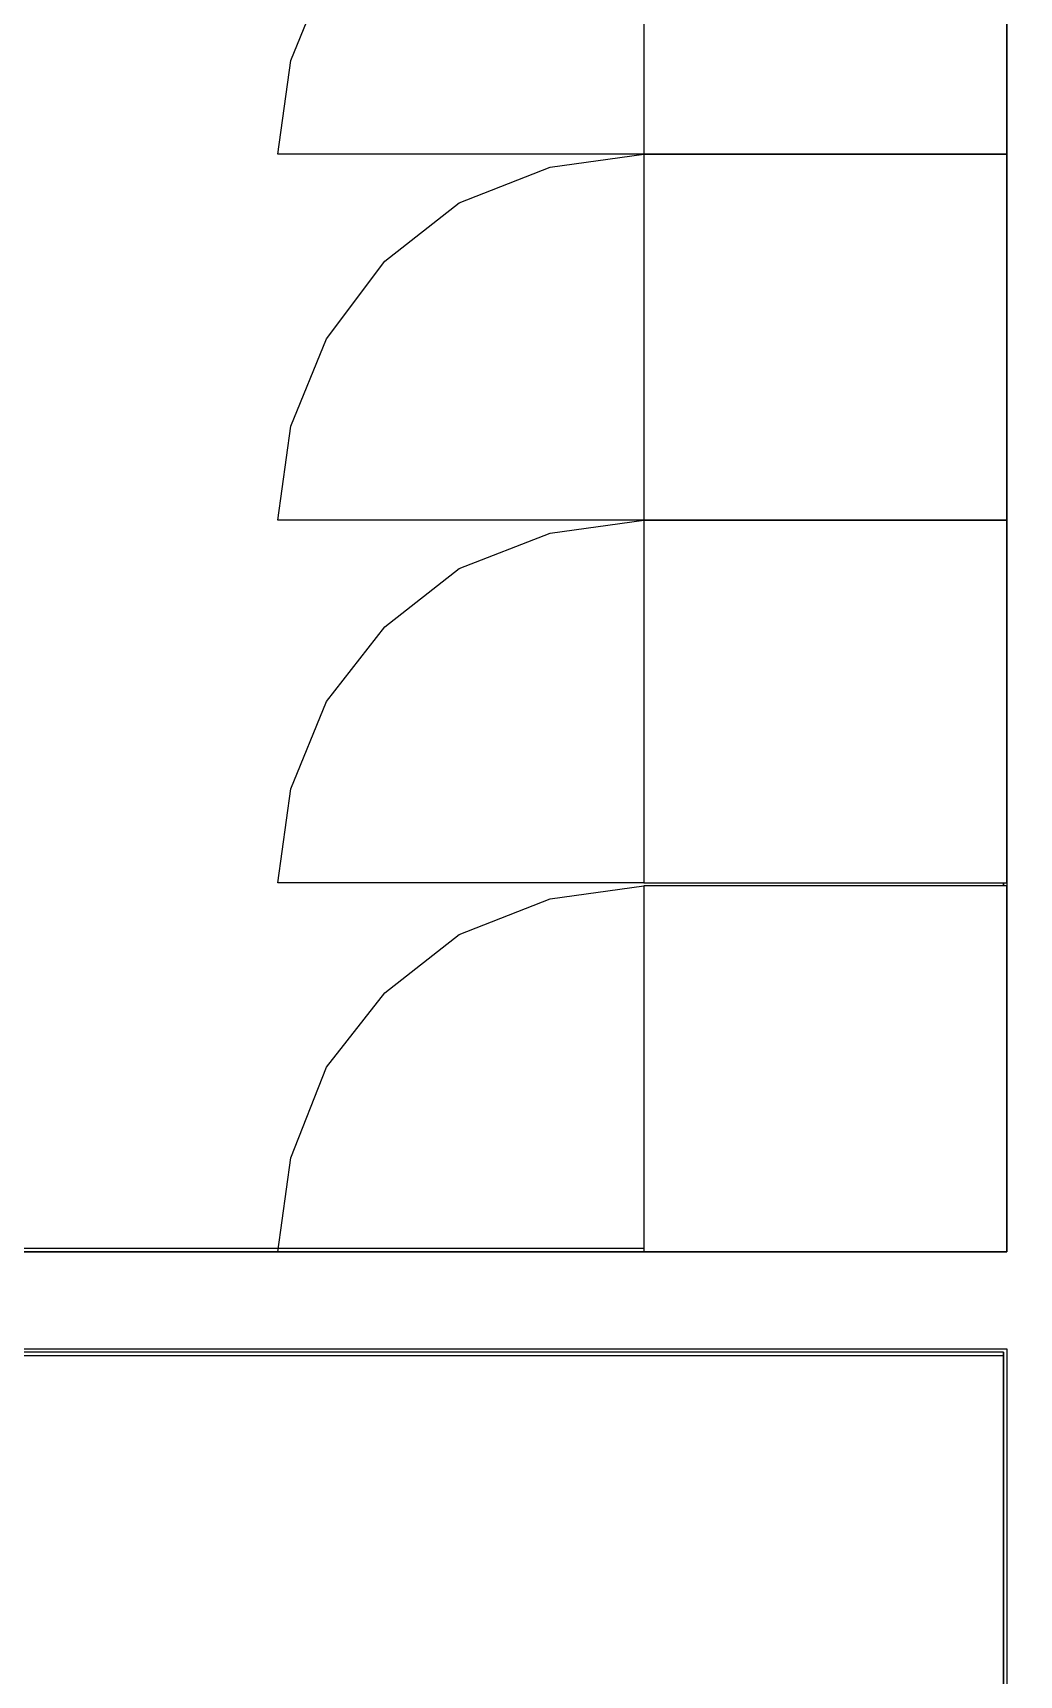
# Model space of a CAD drawing. Header units: inches. Extents: x -1841 to -80, y -100 to 1021.
# Drawn here: x -986.58 to -961.39, y 221.09 to 263.05 of the extents above; entities that cross this region are included whole.
import ezdxf

# ---------------------------------------------------------------- set-up
doc = ezdxf.new("R2010")
doc.units = ezdxf.units.IN
doc.header["$MEASUREMENT"] = 0
doc.layers.add('PDF_Geometry', color=7, linetype='Continuous', true_color=0x777777)

msp = doc.modelspace()

# ---------------------------------------------------------------- linework, layer by layer
at = {"layer": 'PDF_Geometry', "color": 7, "lineweight": 25}
for points in [[(-999.181, 298.004), (-999.181, 295.604), (-961.706, 295.604), (-961.706, 231.906), (-1019.283, 231.906), (-1019.283, 238.524), (-1023.916, 238.524), (-1023.916, 209.239)], [(-1023.916, 192.611), (-1023.916, 173.915), (-1023.916, 169.283), (-1013.079, 169.283), (-1013.079, 173.915), (-1019.283, 173.915), (-1019.283, 229.424), (-961.706, 229.424), (-961.706, 173.915), (-992.397, 173.915), (-992.397, 169.283), (-951.034, 169.283), (-951.034, 173.915), (-959.224, 173.915), (-959.224, 230.665), (-959.224, 246.962), (-957.487, 246.962), (-957.487, 249.444), (-959.224, 249.444), (-959.224, 296.763)], [(-970.971, 231.989), (-1019.2, 231.989), (-1019.2, 264.831), (-1019.2, 295.439), (-1017.794, 295.439), (-1017.794, 295.522), (-1017.794, 295.604), (-1016.719, 295.604), (-1016.719, 276.991), (-1017.794, 276.991), (-1017.794, 295.604)], [(-970.971, 241.337), (-980.319, 241.337), (-979.988, 243.736), (-979.078, 245.969), (-977.589, 247.872), (-975.687, 249.361), (-973.37, 250.271), (-970.971, 250.602), (-980.319, 250.602), (-979.988, 253.001), (-979.078, 255.234), (-977.589, 257.22), (-975.687, 258.709), (-973.37, 259.619), (-970.971, 259.95), (-980.319, 259.95), (-979.988, 262.349), (-979.078, 264.582), (-977.589, 266.485), (-975.687, 267.974), (-973.37, 268.884), (-970.971, 269.215)], [(-961.706, 231.906), (-1019.283, 231.906), (-1019.283, 264.831), (-1019.283, 233.808)], [(-961.789, 241.337), (-961.789, 241.254)], [(-961.706, 241.337), (-961.706, 241.254)], [(-970.971, 231.906), (-980.319, 231.906), (-979.988, 234.305), (-979.078, 236.621), (-977.589, 238.524), (-975.687, 240.013), (-973.37, 240.923), (-970.971, 241.254)], [(-1019.283, 231.906), (-970.971, 231.906), (-1019.283, 231.906)], [(-961.706, 231.906), (-961.706, 231.906)], [(-1019.2, 173.998), (-1019.2, 229.259), (-961.789, 229.259), (-961.789, 229.341), (-1019.283, 229.341), (-1019.283, 229.424), (-961.706, 229.424), (-961.706, 173.915)], [(-961.789, 173.998), (-961.789, 229.259), (-961.789, 229.341), (-1019.283, 229.341), (-1019.283, 173.915), (-1019.283, 229.424), (-1019.283, 173.915)], [(-961.789, 173.915), (-961.789, 229.341), (-961.789, 173.915)]]:
    msp.add_lwpolyline(points, dxfattribs=at)
for points in [[(-961.706, 259.95), (-961.706, 269.215), (-970.971, 269.215), (-970.971, 259.95)], [(-961.706, 250.602), (-961.706, 259.95), (-970.971, 259.95), (-970.971, 250.602)], [(-961.706, 241.337), (-961.706, 250.602), (-970.971, 250.602), (-970.971, 241.337)], [(-961.789, 241.254), (-961.789, 241.337)], [(-961.706, 231.906), (-961.706, 241.254), (-970.971, 241.254), (-970.971, 231.906)]]:
    msp.add_lwpolyline(points, close=True, dxfattribs=at)

doc.saveas('drawing.dxf')
